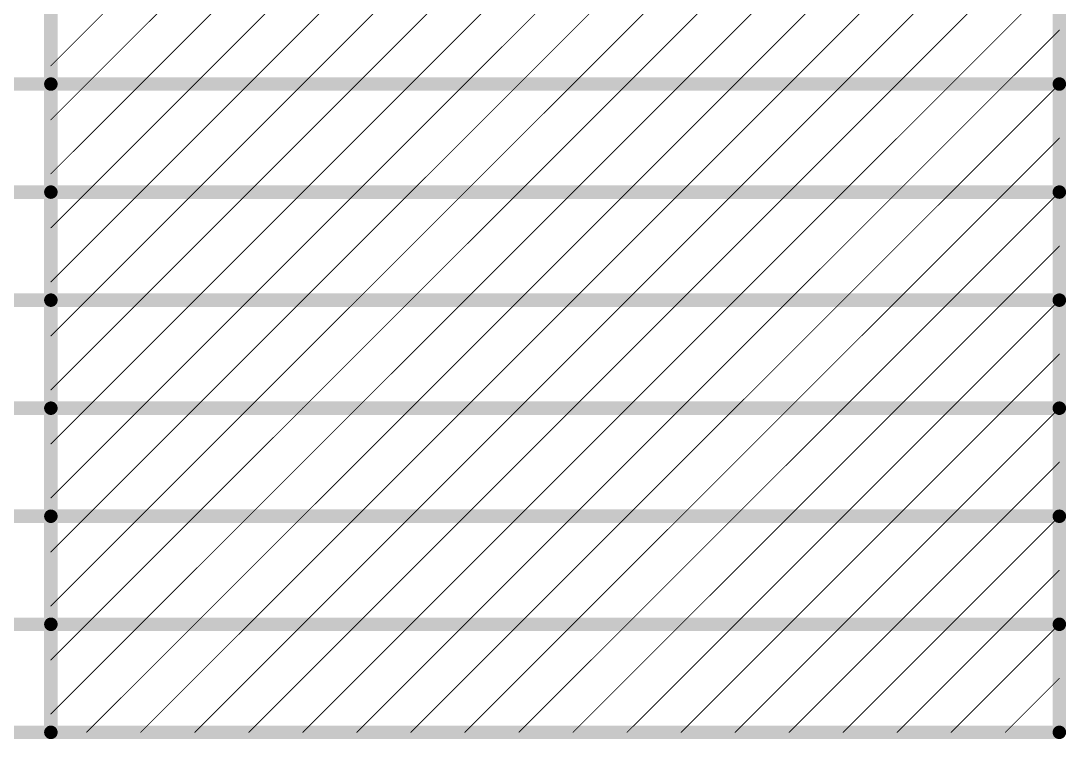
# Model space of a CAD drawing. Header units: inches. Extents: x -5 to 501, y -9 to 81.
# Drawn here: x 215.03 to 244.51, y -1.87 to 18.39 of the extents above; entities that cross this region are included whole.
import ezdxf

# ---------------------------------------------------------------- set-up
doc = ezdxf.new("R2010")
doc.units = ezdxf.units.IN
doc.layers.add('Fabrication', color=76, linetype='Continuous')

msp = doc.modelspace()

# ---------------------------------------------------------------- linework, layer by layer
at = {"layer": 'Fabrication'}
for points in [[(215.88, -1.676, 0.381, 0.381, 0), (215.88, 34.9, 0.381, 0.381, 0)], [(244.32, -1.676, 0.381, 0.381, 0), (244.32, 34.9, 0.381, 0.381, 0)], [(215.88, 17.128, 0.0254, 0.0254, 0), (218.412, 19.66, 0.0254, 0.0254, 0)], [(216.888, 16.612, 0.0254, 0.0254, 0), (219.936, 19.66, 0.0254, 0.0254, 0)], [(218.412, 16.612, 0.0254, 0.0254, 0), (221.46, 19.66, 0.0254, 0.0254, 0)], [(219.936, 16.612, 0.0254, 0.0254, 0), (222.984, 19.66, 0.0254, 0.0254, 0)], [(221.46, 16.612, 0.0254, 0.0254, 0), (224.508, 19.66, 0.0254, 0.0254, 0)], [(222.984, 16.612, 0.0254, 0.0254, 0), (226.032, 19.66, 0.0254, 0.0254, 0)], [(224.508, 16.612, 0.0254, 0.0254, 0), (227.556, 19.66, 0.0254, 0.0254, 0)], [(226.032, 16.612, 0.0254, 0.0254, 0), (229.08, 19.66, 0.0254, 0.0254, 0)], [(227.556, 16.612, 0.0254, 0.0254, 0), (230.604, 19.66, 0.0254, 0.0254, 0)], [(229.08, 16.612, 0.0254, 0.0254, 0), (232.128, 19.66, 0.0254, 0.0254, 0)], [(230.604, 16.612, 0.0254, 0.0254, 0), (233.652, 19.66, 0.0254, 0.0254, 0)], [(232.128, 16.612, 0.0254, 0.0254, 0), (235.176, 19.66, 0.0254, 0.0254, 0)], [(233.652, 16.612, 0.0254, 0.0254, 0), (236.7, 19.66, 0.0254, 0.0254, 0)], [(235.176, 16.612, 0.0254, 0.0254, 0), (238.224, 19.66, 0.0254, 0.0254, 0)], [(236.7, 16.612, 0.0254, 0.0254, 0), (239.748, 19.66, 0.0254, 0.0254, 0)], [(238.224, 16.612, 0.0254, 0.0254, 0), (241.272, 19.66, 0.0254, 0.0254, 0)], [(239.748, 16.612, 0.0254, 0.0254, 0), (242.796, 19.66, 0.0254, 0.0254, 0)], [(241.272, 16.612, 0.0254, 0.0254, 0), (244.32, 19.66, 0.0254, 0.0254, 0)], [(242.796, 16.612, 0.0254, 0.0254, 0), (244.32, 18.136, 0.0254, 0.0254, 0)], [(201.405, 16.612, 0.381, 0.381, 0), (215.88, 16.612, 0.381, 0.381, 0)], [(215.88, 16.612, 0.381, 0.381, 0), (244.32, 16.612, 0.381, 0.381, 0)], [(215.88, 15.604, 0.0254, 0.0254, 0), (216.888, 16.612, 0.0254, 0.0254, 0)], [(215.88, 14.08, 0.0254, 0.0254, 0), (218.412, 16.612, 0.0254, 0.0254, 0)], [(216.888, 13.564, 0.0254, 0.0254, 0), (219.936, 16.612, 0.0254, 0.0254, 0)], [(218.412, 13.564, 0.0254, 0.0254, 0), (221.46, 16.612, 0.0254, 0.0254, 0)], [(219.936, 13.564, 0.0254, 0.0254, 0), (222.984, 16.612, 0.0254, 0.0254, 0)], [(221.46, 13.564, 0.0254, 0.0254, 0), (224.508, 16.612, 0.0254, 0.0254, 0)], [(222.984, 13.564, 0.0254, 0.0254, 0), (226.032, 16.612, 0.0254, 0.0254, 0)], [(224.508, 13.564, 0.0254, 0.0254, 0), (227.556, 16.612, 0.0254, 0.0254, 0)], [(226.032, 13.564, 0.0254, 0.0254, 0), (229.08, 16.612, 0.0254, 0.0254, 0)], [(227.556, 13.564, 0.0254, 0.0254, 0), (230.604, 16.612, 0.0254, 0.0254, 0)], [(229.08, 13.564, 0.0254, 0.0254, 0), (232.128, 16.612, 0.0254, 0.0254, 0)], [(230.604, 13.564, 0.0254, 0.0254, 0), (233.652, 16.612, 0.0254, 0.0254, 0)], [(232.128, 13.564, 0.0254, 0.0254, 0), (235.176, 16.612, 0.0254, 0.0254, 0)], [(233.652, 13.564, 0.0254, 0.0254, 0), (236.7, 16.612, 0.0254, 0.0254, 0)], [(235.176, 13.564, 0.0254, 0.0254, 0), (238.224, 16.612, 0.0254, 0.0254, 0)], [(236.7, 13.564, 0.0254, 0.0254, 0), (239.748, 16.612, 0.0254, 0.0254, 0)], [(238.224, 13.564, 0.0254, 0.0254, 0), (241.272, 16.612, 0.0254, 0.0254, 0)], [(239.748, 13.564, 0.0254, 0.0254, 0), (242.796, 16.612, 0.0254, 0.0254, 0)], [(241.272, 13.564, 0.0254, 0.0254, 0), (244.32, 16.612, 0.0254, 0.0254, 0)], [(242.796, 13.564, 0.0254, 0.0254, 0), (244.32, 15.088, 0.0254, 0.0254, 0)], [(201.405, 13.564, 0.381, 0.381, 0), (215.88, 13.564, 0.381, 0.381, 0)], [(215.88, 13.564, 0.381, 0.381, 0), (244.32, 13.564, 0.381, 0.381, 0)], [(215.88, 12.556, 0.0254, 0.0254, 0), (216.888, 13.564, 0.0254, 0.0254, 0)], [(215.88, 11.032, 0.0254, 0.0254, 0), (218.412, 13.564, 0.0254, 0.0254, 0)], [(216.888, 10.516, 0.0254, 0.0254, 0), (219.936, 13.564, 0.0254, 0.0254, 0)], [(218.412, 10.516, 0.0254, 0.0254, 0), (221.46, 13.564, 0.0254, 0.0254, 0)], [(219.936, 10.516, 0.0254, 0.0254, 0), (222.984, 13.564, 0.0254, 0.0254, 0)], [(221.46, 10.516, 0.0254, 0.0254, 0), (224.508, 13.564, 0.0254, 0.0254, 0)], [(222.984, 10.516, 0.0254, 0.0254, 0), (226.032, 13.564, 0.0254, 0.0254, 0)], [(224.508, 10.516, 0.0254, 0.0254, 0), (227.556, 13.564, 0.0254, 0.0254, 0)], [(226.032, 10.516, 0.0254, 0.0254, 0), (229.08, 13.564, 0.0254, 0.0254, 0)], [(227.556, 10.516, 0.0254, 0.0254, 0), (230.604, 13.564, 0.0254, 0.0254, 0)], [(229.08, 10.516, 0.0254, 0.0254, 0), (232.128, 13.564, 0.0254, 0.0254, 0)], [(230.604, 10.516, 0.0254, 0.0254, 0), (233.652, 13.564, 0.0254, 0.0254, 0)], [(232.128, 10.516, 0.0254, 0.0254, 0), (235.176, 13.564, 0.0254, 0.0254, 0)], [(233.652, 10.516, 0.0254, 0.0254, 0), (236.7, 13.564, 0.0254, 0.0254, 0)], [(235.176, 10.516, 0.0254, 0.0254, 0), (238.224, 13.564, 0.0254, 0.0254, 0)], [(236.7, 10.516, 0.0254, 0.0254, 0), (239.748, 13.564, 0.0254, 0.0254, 0)], [(238.224, 10.516, 0.0254, 0.0254, 0), (241.272, 13.564, 0.0254, 0.0254, 0)], [(239.748, 10.516, 0.0254, 0.0254, 0), (242.796, 13.564, 0.0254, 0.0254, 0)], [(241.272, 10.516, 0.0254, 0.0254, 0), (244.32, 13.564, 0.0254, 0.0254, 0)], [(242.796, 10.516, 0.0254, 0.0254, 0), (244.32, 12.04, 0.0254, 0.0254, 0)], [(201.405, 10.516, 0.381, 0.381, 0), (215.88, 10.516, 0.381, 0.381, 0)], [(215.88, 10.516, 0.381, 0.381, 0), (244.32, 10.516, 0.381, 0.381, 0)], [(215.88, 9.508, 0.0254, 0.0254, 0), (216.888, 10.516, 0.0254, 0.0254, 0)], [(215.88, 7.984, 0.0254, 0.0254, 0), (218.412, 10.516, 0.0254, 0.0254, 0)], [(216.888, 7.468, 0.0254, 0.0254, 0), (219.936, 10.516, 0.0254, 0.0254, 0)], [(218.412, 7.468, 0.0254, 0.0254, 0), (221.46, 10.516, 0.0254, 0.0254, 0)], [(219.936, 7.468, 0.0254, 0.0254, 0), (222.984, 10.516, 0.0254, 0.0254, 0)], [(221.46, 7.468, 0.0254, 0.0254, 0), (224.508, 10.516, 0.0254, 0.0254, 0)], [(222.984, 7.468, 0.0254, 0.0254, 0), (226.032, 10.516, 0.0254, 0.0254, 0)], [(224.508, 7.468, 0.0254, 0.0254, 0), (227.556, 10.516, 0.0254, 0.0254, 0)], [(226.032, 7.468, 0.0254, 0.0254, 0), (229.08, 10.516, 0.0254, 0.0254, 0)], [(227.556, 7.468, 0.0254, 0.0254, 0), (230.604, 10.516, 0.0254, 0.0254, 0)], [(229.08, 7.468, 0.0254, 0.0254, 0), (232.128, 10.516, 0.0254, 0.0254, 0)], [(230.604, 7.468, 0.0254, 0.0254, 0), (233.652, 10.516, 0.0254, 0.0254, 0)], [(232.128, 7.468, 0.0254, 0.0254, 0), (235.176, 10.516, 0.0254, 0.0254, 0)], [(233.652, 7.468, 0.0254, 0.0254, 0), (236.7, 10.516, 0.0254, 0.0254, 0)], [(235.176, 7.468, 0.0254, 0.0254, 0), (238.224, 10.516, 0.0254, 0.0254, 0)], [(236.7, 7.468, 0.0254, 0.0254, 0), (239.748, 10.516, 0.0254, 0.0254, 0)], [(238.224, 7.468, 0.0254, 0.0254, 0), (241.272, 10.516, 0.0254, 0.0254, 0)], [(239.748, 7.468, 0.0254, 0.0254, 0), (242.796, 10.516, 0.0254, 0.0254, 0)], [(241.272, 7.468, 0.0254, 0.0254, 0), (244.32, 10.516, 0.0254, 0.0254, 0)], [(242.796, 7.468, 0.0254, 0.0254, 0), (244.32, 8.992, 0.0254, 0.0254, 0)], [(201.405, 7.468, 0.381, 0.381, 0), (215.88, 7.468, 0.381, 0.381, 0)], [(215.88, 7.468, 0.381, 0.381, 0), (244.32, 7.468, 0.381, 0.381, 0)], [(215.88, 6.46, 0.0254, 0.0254, 0), (216.888, 7.468, 0.0254, 0.0254, 0)], [(215.88, 4.936, 0.0254, 0.0254, 0), (218.412, 7.468, 0.0254, 0.0254, 0)], [(216.888, 4.42, 0.0254, 0.0254, 0), (219.936, 7.468, 0.0254, 0.0254, 0)], [(218.412, 4.42, 0.0254, 0.0254, 0), (221.46, 7.468, 0.0254, 0.0254, 0)], [(219.936, 4.42, 0.0254, 0.0254, 0), (222.984, 7.468, 0.0254, 0.0254, 0)], [(221.46, 4.42, 0.0254, 0.0254, 0), (224.508, 7.468, 0.0254, 0.0254, 0)], [(222.984, 4.42, 0.0254, 0.0254, 0), (226.032, 7.468, 0.0254, 0.0254, 0)], [(224.508, 4.42, 0.0254, 0.0254, 0), (227.556, 7.468, 0.0254, 0.0254, 0)], [(226.032, 4.42, 0.0254, 0.0254, 0), (229.08, 7.468, 0.0254, 0.0254, 0)], [(227.556, 4.42, 0.0254, 0.0254, 0), (230.604, 7.468, 0.0254, 0.0254, 0)], [(229.08, 4.42, 0.0254, 0.0254, 0), (232.128, 7.468, 0.0254, 0.0254, 0)], [(230.604, 4.42, 0.0254, 0.0254, 0), (233.652, 7.468, 0.0254, 0.0254, 0)], [(232.128, 4.42, 0.0254, 0.0254, 0), (235.176, 7.468, 0.0254, 0.0254, 0)], [(233.652, 4.42, 0.0254, 0.0254, 0), (236.7, 7.468, 0.0254, 0.0254, 0)], [(235.176, 4.42, 0.0254, 0.0254, 0), (238.224, 7.468, 0.0254, 0.0254, 0)], [(236.7, 4.42, 0.0254, 0.0254, 0), (239.748, 7.468, 0.0254, 0.0254, 0)], [(238.224, 4.42, 0.0254, 0.0254, 0), (241.272, 7.468, 0.0254, 0.0254, 0)], [(239.748, 4.42, 0.0254, 0.0254, 0), (242.796, 7.468, 0.0254, 0.0254, 0)], [(241.272, 4.42, 0.0254, 0.0254, 0), (244.32, 7.468, 0.0254, 0.0254, 0)], [(242.796, 4.42, 0.0254, 0.0254, 0), (244.32, 5.944, 0.0254, 0.0254, 0)], [(201.405, 4.42, 0.381, 0.381, 0), (215.88, 4.42, 0.381, 0.381, 0)], [(215.88, 4.42, 0.381, 0.381, 0), (244.32, 4.42, 0.381, 0.381, 0)], [(215.88, 3.412, 0.0254, 0.0254, 0), (216.888, 4.42, 0.0254, 0.0254, 0)], [(215.88, 1.888, 0.0254, 0.0254, 0), (218.412, 4.42, 0.0254, 0.0254, 0)], [(216.888, 1.372, 0.0254, 0.0254, 0), (219.936, 4.42, 0.0254, 0.0254, 0)], [(218.412, 1.372, 0.0254, 0.0254, 0), (221.46, 4.42, 0.0254, 0.0254, 0)], [(219.936, 1.372, 0.0254, 0.0254, 0), (222.984, 4.42, 0.0254, 0.0254, 0)], [(221.46, 1.372, 0.0254, 0.0254, 0), (224.508, 4.42, 0.0254, 0.0254, 0)], [(222.984, 1.372, 0.0254, 0.0254, 0), (226.032, 4.42, 0.0254, 0.0254, 0)], [(224.508, 1.372, 0.0254, 0.0254, 0), (227.556, 4.42, 0.0254, 0.0254, 0)], [(226.032, 1.372, 0.0254, 0.0254, 0), (229.08, 4.42, 0.0254, 0.0254, 0)], [(227.556, 1.372, 0.0254, 0.0254, 0), (230.604, 4.42, 0.0254, 0.0254, 0)], [(229.08, 1.372, 0.0254, 0.0254, 0), (232.128, 4.42, 0.0254, 0.0254, 0)], [(230.604, 1.372, 0.0254, 0.0254, 0), (233.652, 4.42, 0.0254, 0.0254, 0)], [(232.128, 1.372, 0.0254, 0.0254, 0), (235.176, 4.42, 0.0254, 0.0254, 0)], [(233.652, 1.372, 0.0254, 0.0254, 0), (236.7, 4.42, 0.0254, 0.0254, 0)], [(235.176, 1.372, 0.0254, 0.0254, 0), (238.224, 4.42, 0.0254, 0.0254, 0)], [(236.7, 1.372, 0.0254, 0.0254, 0), (239.748, 4.42, 0.0254, 0.0254, 0)], [(238.224, 1.372, 0.0254, 0.0254, 0), (241.272, 4.42, 0.0254, 0.0254, 0)], [(239.748, 1.372, 0.0254, 0.0254, 0), (242.796, 4.42, 0.0254, 0.0254, 0)], [(241.272, 1.372, 0.0254, 0.0254, 0), (244.32, 4.42, 0.0254, 0.0254, 0)], [(242.796, 1.372, 0.0254, 0.0254, 0), (244.32, 2.896, 0.0254, 0.0254, 0)], [(201.405, 1.372, 0.381, 0.381, 0), (215.88, 1.372, 0.381, 0.381, 0)], [(215.88, 1.372, 0.381, 0.381, 0), (244.32, 1.372, 0.381, 0.381, 0)], [(215.88, 0.364, 0.0254, 0.0254, 0), (216.888, 1.372, 0.0254, 0.0254, 0)], [(215.88, -1.16, 0.0254, 0.0254, 0), (218.412, 1.372, 0.0254, 0.0254, 0)], [(216.888, -1.676, 0.0254, 0.0254, 0), (219.936, 1.372, 0.0254, 0.0254, 0)], [(218.412, -1.676, 0.0254, 0.0254, 0), (221.46, 1.372, 0.0254, 0.0254, 0)], [(219.936, -1.676, 0.0254, 0.0254, 0), (222.984, 1.372, 0.0254, 0.0254, 0)], [(221.46, -1.676, 0.0254, 0.0254, 0), (224.508, 1.372, 0.0254, 0.0254, 0)], [(222.984, -1.676, 0.0254, 0.0254, 0), (226.032, 1.372, 0.0254, 0.0254, 0)], [(224.508, -1.676, 0.0254, 0.0254, 0), (227.556, 1.372, 0.0254, 0.0254, 0)], [(226.032, -1.676, 0.0254, 0.0254, 0), (229.08, 1.372, 0.0254, 0.0254, 0)], [(227.556, -1.676, 0.0254, 0.0254, 0), (230.604, 1.372, 0.0254, 0.0254, 0)], [(229.08, -1.676, 0.0254, 0.0254, 0), (232.128, 1.372, 0.0254, 0.0254, 0)], [(230.604, -1.676, 0.0254, 0.0254, 0), (233.652, 1.372, 0.0254, 0.0254, 0)], [(232.128, -1.676, 0.0254, 0.0254, 0), (235.176, 1.372, 0.0254, 0.0254, 0)], [(233.652, -1.676, 0.0254, 0.0254, 0), (236.7, 1.372, 0.0254, 0.0254, 0)], [(235.176, -1.676, 0.0254, 0.0254, 0), (238.224, 1.372, 0.0254, 0.0254, 0)], [(236.7, -1.676, 0.0254, 0.0254, 0), (239.748, 1.372, 0.0254, 0.0254, 0)], [(238.224, -1.676, 0.0254, 0.0254, 0), (241.272, 1.372, 0.0254, 0.0254, 0)], [(239.748, -1.676, 0.0254, 0.0254, 0), (242.796, 1.372, 0.0254, 0.0254, 0)], [(241.272, -1.676, 0.0254, 0.0254, 0), (244.32, 1.372, 0.0254, 0.0254, 0)], [(242.796, -1.676, 0.0254, 0.0254, 0), (244.32, -0.152, 0.0254, 0.0254, 0)], [(201.405, -1.676, 0.381, 0.381, 0), (215.88, -1.676, 0.381, 0.381, 0)], [(215.88, -1.676, 0.381, 0.381, 0), (244.32, -1.676, 0.381, 0.381, 0)]]:
    msp.add_lwpolyline(points, format="xyseb", dxfattribs=at)
for points in [[(244.313, 18.136, 0.0127, 0.0127, 1), (244.326, 18.136, 0.0127, 0.0127, 1)], [(215.874, 17.128, 0.0127, 0.0127, 1), (215.886, 17.128, 0.0127, 0.0127, 1)], [(215.785, 16.612, 0.191, 0.191, 1), (215.975, 16.612, 0.191, 0.191, 1)], [(215.785, 16.612, 0.191, 0.191, 1), (215.975, 16.612, 0.191, 0.191, 1)], [(244.225, 16.612, 0.191, 0.191, 1), (244.415, 16.612, 0.191, 0.191, 1)], [(216.881, 16.612, 0.0127, 0.0127, 1), (216.894, 16.612, 0.0127, 0.0127, 1)], [(216.881, 16.612, 0.0127, 0.0127, 1), (216.894, 16.612, 0.0127, 0.0127, 1)], [(218.405, 16.612, 0.0127, 0.0127, 1), (218.418, 16.612, 0.0127, 0.0127, 1)], [(218.405, 16.612, 0.0127, 0.0127, 1), (218.418, 16.612, 0.0127, 0.0127, 1)], [(219.929, 16.612, 0.0127, 0.0127, 1), (219.942, 16.612, 0.0127, 0.0127, 1)], [(219.929, 16.612, 0.0127, 0.0127, 1), (219.942, 16.612, 0.0127, 0.0127, 1)], [(221.453, 16.612, 0.0127, 0.0127, 1), (221.466, 16.612, 0.0127, 0.0127, 1)], [(221.453, 16.612, 0.0127, 0.0127, 1), (221.466, 16.612, 0.0127, 0.0127, 1)], [(222.977, 16.612, 0.0127, 0.0127, 1), (222.99, 16.612, 0.0127, 0.0127, 1)], [(222.977, 16.612, 0.0127, 0.0127, 1), (222.99, 16.612, 0.0127, 0.0127, 1)], [(224.501, 16.612, 0.0127, 0.0127, 1), (224.514, 16.612, 0.0127, 0.0127, 1)], [(224.501, 16.612, 0.0127, 0.0127, 1), (224.514, 16.612, 0.0127, 0.0127, 1)], [(226.025, 16.612, 0.0127, 0.0127, 1), (226.038, 16.612, 0.0127, 0.0127, 1)], [(226.025, 16.612, 0.0127, 0.0127, 1), (226.038, 16.612, 0.0127, 0.0127, 1)], [(227.549, 16.612, 0.0127, 0.0127, 1), (227.562, 16.612, 0.0127, 0.0127, 1)], [(227.549, 16.612, 0.0127, 0.0127, 1), (227.562, 16.612, 0.0127, 0.0127, 1)], [(229.073, 16.612, 0.0127, 0.0127, 1), (229.086, 16.612, 0.0127, 0.0127, 1)], [(229.073, 16.612, 0.0127, 0.0127, 1), (229.086, 16.612, 0.0127, 0.0127, 1)], [(230.597, 16.612, 0.0127, 0.0127, 1), (230.61, 16.612, 0.0127, 0.0127, 1)], [(230.597, 16.612, 0.0127, 0.0127, 1), (230.61, 16.612, 0.0127, 0.0127, 1)], [(232.121, 16.612, 0.0127, 0.0127, 1), (232.134, 16.612, 0.0127, 0.0127, 1)], [(232.121, 16.612, 0.0127, 0.0127, 1), (232.134, 16.612, 0.0127, 0.0127, 1)], [(233.645, 16.612, 0.0127, 0.0127, 1), (233.658, 16.612, 0.0127, 0.0127, 1)], [(233.645, 16.612, 0.0127, 0.0127, 1), (233.658, 16.612, 0.0127, 0.0127, 1)], [(235.169, 16.612, 0.0127, 0.0127, 1), (235.182, 16.612, 0.0127, 0.0127, 1)], [(235.169, 16.612, 0.0127, 0.0127, 1), (235.182, 16.612, 0.0127, 0.0127, 1)], [(236.693, 16.612, 0.0127, 0.0127, 1), (236.706, 16.612, 0.0127, 0.0127, 1)], [(236.693, 16.612, 0.0127, 0.0127, 1), (236.706, 16.612, 0.0127, 0.0127, 1)], [(238.217, 16.612, 0.0127, 0.0127, 1), (238.23, 16.612, 0.0127, 0.0127, 1)], [(238.217, 16.612, 0.0127, 0.0127, 1), (238.23, 16.612, 0.0127, 0.0127, 1)], [(239.741, 16.612, 0.0127, 0.0127, 1), (239.754, 16.612, 0.0127, 0.0127, 1)], [(239.741, 16.612, 0.0127, 0.0127, 1), (239.754, 16.612, 0.0127, 0.0127, 1)], [(241.265, 16.612, 0.0127, 0.0127, 1), (241.278, 16.612, 0.0127, 0.0127, 1)], [(241.265, 16.612, 0.0127, 0.0127, 1), (241.278, 16.612, 0.0127, 0.0127, 1)], [(242.789, 16.612, 0.0127, 0.0127, 1), (242.802, 16.612, 0.0127, 0.0127, 1)], [(242.789, 16.612, 0.0127, 0.0127, 1), (242.802, 16.612, 0.0127, 0.0127, 1)], [(244.313, 16.612, 0.0127, 0.0127, 1), (244.326, 16.612, 0.0127, 0.0127, 1)], [(215.874, 15.604, 0.0127, 0.0127, 1), (215.886, 15.604, 0.0127, 0.0127, 1)], [(244.313, 15.088, 0.0127, 0.0127, 1), (244.326, 15.088, 0.0127, 0.0127, 1)], [(215.874, 14.08, 0.0127, 0.0127, 1), (215.886, 14.08, 0.0127, 0.0127, 1)], [(215.785, 13.564, 0.191, 0.191, 1), (215.975, 13.564, 0.191, 0.191, 1)], [(215.785, 13.564, 0.191, 0.191, 1), (215.975, 13.564, 0.191, 0.191, 1)], [(216.881, 13.564, 0.0127, 0.0127, 1), (216.894, 13.564, 0.0127, 0.0127, 1)], [(216.881, 13.564, 0.0127, 0.0127, 1), (216.894, 13.564, 0.0127, 0.0127, 1)], [(218.405, 13.564, 0.0127, 0.0127, 1), (218.418, 13.564, 0.0127, 0.0127, 1)], [(218.405, 13.564, 0.0127, 0.0127, 1), (218.418, 13.564, 0.0127, 0.0127, 1)], [(219.929, 13.564, 0.0127, 0.0127, 1), (219.942, 13.564, 0.0127, 0.0127, 1)], [(219.929, 13.564, 0.0127, 0.0127, 1), (219.942, 13.564, 0.0127, 0.0127, 1)], [(221.453, 13.564, 0.0127, 0.0127, 1), (221.466, 13.564, 0.0127, 0.0127, 1)], [(221.453, 13.564, 0.0127, 0.0127, 1), (221.466, 13.564, 0.0127, 0.0127, 1)], [(222.977, 13.564, 0.0127, 0.0127, 1), (222.99, 13.564, 0.0127, 0.0127, 1)], [(222.977, 13.564, 0.0127, 0.0127, 1), (222.99, 13.564, 0.0127, 0.0127, 1)], [(224.501, 13.564, 0.0127, 0.0127, 1), (224.514, 13.564, 0.0127, 0.0127, 1)], [(224.501, 13.564, 0.0127, 0.0127, 1), (224.514, 13.564, 0.0127, 0.0127, 1)], [(226.025, 13.564, 0.0127, 0.0127, 1), (226.038, 13.564, 0.0127, 0.0127, 1)], [(226.025, 13.564, 0.0127, 0.0127, 1), (226.038, 13.564, 0.0127, 0.0127, 1)], [(227.549, 13.564, 0.0127, 0.0127, 1), (227.562, 13.564, 0.0127, 0.0127, 1)], [(227.549, 13.564, 0.0127, 0.0127, 1), (227.562, 13.564, 0.0127, 0.0127, 1)], [(229.073, 13.564, 0.0127, 0.0127, 1), (229.086, 13.564, 0.0127, 0.0127, 1)], [(229.073, 13.564, 0.0127, 0.0127, 1), (229.086, 13.564, 0.0127, 0.0127, 1)], [(230.597, 13.564, 0.0127, 0.0127, 1), (230.61, 13.564, 0.0127, 0.0127, 1)], [(230.597, 13.564, 0.0127, 0.0127, 1), (230.61, 13.564, 0.0127, 0.0127, 1)], [(232.121, 13.564, 0.0127, 0.0127, 1), (232.134, 13.564, 0.0127, 0.0127, 1)], [(232.121, 13.564, 0.0127, 0.0127, 1), (232.134, 13.564, 0.0127, 0.0127, 1)], [(233.645, 13.564, 0.0127, 0.0127, 1), (233.658, 13.564, 0.0127, 0.0127, 1)], [(233.645, 13.564, 0.0127, 0.0127, 1), (233.658, 13.564, 0.0127, 0.0127, 1)], [(235.169, 13.564, 0.0127, 0.0127, 1), (235.182, 13.564, 0.0127, 0.0127, 1)], [(235.169, 13.564, 0.0127, 0.0127, 1), (235.182, 13.564, 0.0127, 0.0127, 1)], [(236.693, 13.564, 0.0127, 0.0127, 1), (236.706, 13.564, 0.0127, 0.0127, 1)], [(236.693, 13.564, 0.0127, 0.0127, 1), (236.706, 13.564, 0.0127, 0.0127, 1)], [(238.217, 13.564, 0.0127, 0.0127, 1), (238.23, 13.564, 0.0127, 0.0127, 1)], [(238.217, 13.564, 0.0127, 0.0127, 1), (238.23, 13.564, 0.0127, 0.0127, 1)], [(239.741, 13.564, 0.0127, 0.0127, 1), (239.754, 13.564, 0.0127, 0.0127, 1)], [(239.741, 13.564, 0.0127, 0.0127, 1), (239.754, 13.564, 0.0127, 0.0127, 1)], [(241.265, 13.564, 0.0127, 0.0127, 1), (241.278, 13.564, 0.0127, 0.0127, 1)], [(241.265, 13.564, 0.0127, 0.0127, 1), (241.278, 13.564, 0.0127, 0.0127, 1)], [(242.789, 13.564, 0.0127, 0.0127, 1), (242.802, 13.564, 0.0127, 0.0127, 1)], [(242.789, 13.564, 0.0127, 0.0127, 1), (242.802, 13.564, 0.0127, 0.0127, 1)], [(244.225, 13.564, 0.191, 0.191, 1), (244.415, 13.564, 0.191, 0.191, 1)], [(244.313, 13.564, 0.0127, 0.0127, 1), (244.326, 13.564, 0.0127, 0.0127, 1)], [(215.874, 12.556, 0.0127, 0.0127, 1), (215.886, 12.556, 0.0127, 0.0127, 1)], [(244.313, 12.04, 0.0127, 0.0127, 1), (244.326, 12.04, 0.0127, 0.0127, 1)], [(215.874, 11.032, 0.0127, 0.0127, 1), (215.886, 11.032, 0.0127, 0.0127, 1)], [(215.785, 10.516, 0.191, 0.191, 1), (215.975, 10.516, 0.191, 0.191, 1)], [(215.785, 10.516, 0.191, 0.191, 1), (215.975, 10.516, 0.191, 0.191, 1)], [(244.225, 10.516, 0.191, 0.191, 1), (244.415, 10.516, 0.191, 0.191, 1)], [(216.881, 10.516, 0.0127, 0.0127, 1), (216.894, 10.516, 0.0127, 0.0127, 1)], [(216.881, 10.516, 0.0127, 0.0127, 1), (216.894, 10.516, 0.0127, 0.0127, 1)], [(218.405, 10.516, 0.0127, 0.0127, 1), (218.418, 10.516, 0.0127, 0.0127, 1)], [(218.405, 10.516, 0.0127, 0.0127, 1), (218.418, 10.516, 0.0127, 0.0127, 1)], [(219.929, 10.516, 0.0127, 0.0127, 1), (219.942, 10.516, 0.0127, 0.0127, 1)], [(219.929, 10.516, 0.0127, 0.0127, 1), (219.942, 10.516, 0.0127, 0.0127, 1)], [(221.453, 10.516, 0.0127, 0.0127, 1), (221.466, 10.516, 0.0127, 0.0127, 1)], [(221.453, 10.516, 0.0127, 0.0127, 1), (221.466, 10.516, 0.0127, 0.0127, 1)], [(222.977, 10.516, 0.0127, 0.0127, 1), (222.99, 10.516, 0.0127, 0.0127, 1)], [(222.977, 10.516, 0.0127, 0.0127, 1), (222.99, 10.516, 0.0127, 0.0127, 1)], [(224.501, 10.516, 0.0127, 0.0127, 1), (224.514, 10.516, 0.0127, 0.0127, 1)], [(224.501, 10.516, 0.0127, 0.0127, 1), (224.514, 10.516, 0.0127, 0.0127, 1)], [(226.025, 10.516, 0.0127, 0.0127, 1), (226.038, 10.516, 0.0127, 0.0127, 1)], [(226.025, 10.516, 0.0127, 0.0127, 1), (226.038, 10.516, 0.0127, 0.0127, 1)], [(227.549, 10.516, 0.0127, 0.0127, 1), (227.562, 10.516, 0.0127, 0.0127, 1)], [(227.549, 10.516, 0.0127, 0.0127, 1), (227.562, 10.516, 0.0127, 0.0127, 1)], [(229.073, 10.516, 0.0127, 0.0127, 1), (229.086, 10.516, 0.0127, 0.0127, 1)], [(229.073, 10.516, 0.0127, 0.0127, 1), (229.086, 10.516, 0.0127, 0.0127, 1)], [(230.597, 10.516, 0.0127, 0.0127, 1), (230.61, 10.516, 0.0127, 0.0127, 1)], [(230.597, 10.516, 0.0127, 0.0127, 1), (230.61, 10.516, 0.0127, 0.0127, 1)], [(232.121, 10.516, 0.0127, 0.0127, 1), (232.134, 10.516, 0.0127, 0.0127, 1)], [(232.121, 10.516, 0.0127, 0.0127, 1), (232.134, 10.516, 0.0127, 0.0127, 1)], [(233.645, 10.516, 0.0127, 0.0127, 1), (233.658, 10.516, 0.0127, 0.0127, 1)], [(233.645, 10.516, 0.0127, 0.0127, 1), (233.658, 10.516, 0.0127, 0.0127, 1)], [(235.169, 10.516, 0.0127, 0.0127, 1), (235.182, 10.516, 0.0127, 0.0127, 1)], [(235.169, 10.516, 0.0127, 0.0127, 1), (235.182, 10.516, 0.0127, 0.0127, 1)], [(236.693, 10.516, 0.0127, 0.0127, 1), (236.706, 10.516, 0.0127, 0.0127, 1)], [(236.693, 10.516, 0.0127, 0.0127, 1), (236.706, 10.516, 0.0127, 0.0127, 1)], [(238.217, 10.516, 0.0127, 0.0127, 1), (238.23, 10.516, 0.0127, 0.0127, 1)], [(238.217, 10.516, 0.0127, 0.0127, 1), (238.23, 10.516, 0.0127, 0.0127, 1)], [(239.741, 10.516, 0.0127, 0.0127, 1), (239.754, 10.516, 0.0127, 0.0127, 1)], [(239.741, 10.516, 0.0127, 0.0127, 1), (239.754, 10.516, 0.0127, 0.0127, 1)], [(241.265, 10.516, 0.0127, 0.0127, 1), (241.278, 10.516, 0.0127, 0.0127, 1)], [(241.265, 10.516, 0.0127, 0.0127, 1), (241.278, 10.516, 0.0127, 0.0127, 1)], [(242.789, 10.516, 0.0127, 0.0127, 1), (242.802, 10.516, 0.0127, 0.0127, 1)], [(242.789, 10.516, 0.0127, 0.0127, 1), (242.802, 10.516, 0.0127, 0.0127, 1)], [(244.313, 10.516, 0.0127, 0.0127, 1), (244.326, 10.516, 0.0127, 0.0127, 1)], [(215.874, 9.508, 0.0127, 0.0127, 1), (215.886, 9.508, 0.0127, 0.0127, 1)], [(244.313, 8.992, 0.0127, 0.0127, 1), (244.326, 8.992, 0.0127, 0.0127, 1)], [(215.874, 7.984, 0.0127, 0.0127, 1), (215.886, 7.984, 0.0127, 0.0127, 1)], [(215.785, 7.468, 0.191, 0.191, 1), (215.975, 7.468, 0.191, 0.191, 1)], [(215.785, 7.468, 0.191, 0.191, 1), (215.975, 7.468, 0.191, 0.191, 1)], [(216.881, 7.468, 0.0127, 0.0127, 1), (216.894, 7.468, 0.0127, 0.0127, 1)], [(216.881, 7.468, 0.0127, 0.0127, 1), (216.894, 7.468, 0.0127, 0.0127, 1)], [(218.405, 7.468, 0.0127, 0.0127, 1), (218.418, 7.468, 0.0127, 0.0127, 1)], [(218.405, 7.468, 0.0127, 0.0127, 1), (218.418, 7.468, 0.0127, 0.0127, 1)], [(219.929, 7.468, 0.0127, 0.0127, 1), (219.942, 7.468, 0.0127, 0.0127, 1)], [(219.929, 7.468, 0.0127, 0.0127, 1), (219.942, 7.468, 0.0127, 0.0127, 1)], [(221.453, 7.468, 0.0127, 0.0127, 1), (221.466, 7.468, 0.0127, 0.0127, 1)], [(221.453, 7.468, 0.0127, 0.0127, 1), (221.466, 7.468, 0.0127, 0.0127, 1)], [(222.977, 7.468, 0.0127, 0.0127, 1), (222.99, 7.468, 0.0127, 0.0127, 1)], [(222.977, 7.468, 0.0127, 0.0127, 1), (222.99, 7.468, 0.0127, 0.0127, 1)], [(224.501, 7.468, 0.0127, 0.0127, 1), (224.514, 7.468, 0.0127, 0.0127, 1)], [(224.501, 7.468, 0.0127, 0.0127, 1), (224.514, 7.468, 0.0127, 0.0127, 1)], [(226.025, 7.468, 0.0127, 0.0127, 1), (226.038, 7.468, 0.0127, 0.0127, 1)], [(226.025, 7.468, 0.0127, 0.0127, 1), (226.038, 7.468, 0.0127, 0.0127, 1)], [(227.549, 7.468, 0.0127, 0.0127, 1), (227.562, 7.468, 0.0127, 0.0127, 1)], [(227.549, 7.468, 0.0127, 0.0127, 1), (227.562, 7.468, 0.0127, 0.0127, 1)], [(229.073, 7.468, 0.0127, 0.0127, 1), (229.086, 7.468, 0.0127, 0.0127, 1)], [(229.073, 7.468, 0.0127, 0.0127, 1), (229.086, 7.468, 0.0127, 0.0127, 1)], [(230.597, 7.468, 0.0127, 0.0127, 1), (230.61, 7.468, 0.0127, 0.0127, 1)], [(230.597, 7.468, 0.0127, 0.0127, 1), (230.61, 7.468, 0.0127, 0.0127, 1)], [(232.121, 7.468, 0.0127, 0.0127, 1), (232.134, 7.468, 0.0127, 0.0127, 1)], [(232.121, 7.468, 0.0127, 0.0127, 1), (232.134, 7.468, 0.0127, 0.0127, 1)], [(233.645, 7.468, 0.0127, 0.0127, 1), (233.658, 7.468, 0.0127, 0.0127, 1)], [(233.645, 7.468, 0.0127, 0.0127, 1), (233.658, 7.468, 0.0127, 0.0127, 1)], [(235.169, 7.468, 0.0127, 0.0127, 1), (235.182, 7.468, 0.0127, 0.0127, 1)], [(235.169, 7.468, 0.0127, 0.0127, 1), (235.182, 7.468, 0.0127, 0.0127, 1)], [(236.693, 7.468, 0.0127, 0.0127, 1), (236.706, 7.468, 0.0127, 0.0127, 1)], [(236.693, 7.468, 0.0127, 0.0127, 1), (236.706, 7.468, 0.0127, 0.0127, 1)], [(238.217, 7.468, 0.0127, 0.0127, 1), (238.23, 7.468, 0.0127, 0.0127, 1)], [(238.217, 7.468, 0.0127, 0.0127, 1), (238.23, 7.468, 0.0127, 0.0127, 1)], [(239.741, 7.468, 0.0127, 0.0127, 1), (239.754, 7.468, 0.0127, 0.0127, 1)], [(239.741, 7.468, 0.0127, 0.0127, 1), (239.754, 7.468, 0.0127, 0.0127, 1)], [(241.265, 7.468, 0.0127, 0.0127, 1), (241.278, 7.468, 0.0127, 0.0127, 1)], [(241.265, 7.468, 0.0127, 0.0127, 1), (241.278, 7.468, 0.0127, 0.0127, 1)], [(242.789, 7.468, 0.0127, 0.0127, 1), (242.802, 7.468, 0.0127, 0.0127, 1)], [(242.789, 7.468, 0.0127, 0.0127, 1), (242.802, 7.468, 0.0127, 0.0127, 1)], [(244.225, 7.468, 0.191, 0.191, 1), (244.415, 7.468, 0.191, 0.191, 1)], [(244.313, 7.468, 0.0127, 0.0127, 1), (244.326, 7.468, 0.0127, 0.0127, 1)], [(215.874, 6.46, 0.0127, 0.0127, 1), (215.886, 6.46, 0.0127, 0.0127, 1)], [(244.313, 5.944, 0.0127, 0.0127, 1), (244.326, 5.944, 0.0127, 0.0127, 1)], [(215.874, 4.936, 0.0127, 0.0127, 1), (215.886, 4.936, 0.0127, 0.0127, 1)], [(215.785, 4.42, 0.191, 0.191, 1), (215.975, 4.42, 0.191, 0.191, 1)], [(215.785, 4.42, 0.191, 0.191, 1), (215.975, 4.42, 0.191, 0.191, 1)], [(216.881, 4.42, 0.0127, 0.0127, 1), (216.894, 4.42, 0.0127, 0.0127, 1)], [(216.881, 4.42, 0.0127, 0.0127, 1), (216.894, 4.42, 0.0127, 0.0127, 1)], [(218.405, 4.42, 0.0127, 0.0127, 1), (218.418, 4.42, 0.0127, 0.0127, 1)], [(218.405, 4.42, 0.0127, 0.0127, 1), (218.418, 4.42, 0.0127, 0.0127, 1)], [(219.929, 4.42, 0.0127, 0.0127, 1), (219.942, 4.42, 0.0127, 0.0127, 1)], [(219.929, 4.42, 0.0127, 0.0127, 1), (219.942, 4.42, 0.0127, 0.0127, 1)], [(221.453, 4.42, 0.0127, 0.0127, 1), (221.466, 4.42, 0.0127, 0.0127, 1)], [(221.453, 4.42, 0.0127, 0.0127, 1), (221.466, 4.42, 0.0127, 0.0127, 1)], [(222.977, 4.42, 0.0127, 0.0127, 1), (222.99, 4.42, 0.0127, 0.0127, 1)], [(222.977, 4.42, 0.0127, 0.0127, 1), (222.99, 4.42, 0.0127, 0.0127, 1)], [(224.501, 4.42, 0.0127, 0.0127, 1), (224.514, 4.42, 0.0127, 0.0127, 1)], [(224.501, 4.42, 0.0127, 0.0127, 1), (224.514, 4.42, 0.0127, 0.0127, 1)], [(226.025, 4.42, 0.0127, 0.0127, 1), (226.038, 4.42, 0.0127, 0.0127, 1)], [(226.025, 4.42, 0.0127, 0.0127, 1), (226.038, 4.42, 0.0127, 0.0127, 1)], [(227.549, 4.42, 0.0127, 0.0127, 1), (227.562, 4.42, 0.0127, 0.0127, 1)], [(227.549, 4.42, 0.0127, 0.0127, 1), (227.562, 4.42, 0.0127, 0.0127, 1)], [(229.073, 4.42, 0.0127, 0.0127, 1), (229.086, 4.42, 0.0127, 0.0127, 1)], [(229.073, 4.42, 0.0127, 0.0127, 1), (229.086, 4.42, 0.0127, 0.0127, 1)], [(230.597, 4.42, 0.0127, 0.0127, 1), (230.61, 4.42, 0.0127, 0.0127, 1)], [(230.597, 4.42, 0.0127, 0.0127, 1), (230.61, 4.42, 0.0127, 0.0127, 1)], [(232.121, 4.42, 0.0127, 0.0127, 1), (232.134, 4.42, 0.0127, 0.0127, 1)], [(232.121, 4.42, 0.0127, 0.0127, 1), (232.134, 4.42, 0.0127, 0.0127, 1)], [(233.645, 4.42, 0.0127, 0.0127, 1), (233.658, 4.42, 0.0127, 0.0127, 1)], [(233.645, 4.42, 0.0127, 0.0127, 1), (233.658, 4.42, 0.0127, 0.0127, 1)], [(235.169, 4.42, 0.0127, 0.0127, 1), (235.182, 4.42, 0.0127, 0.0127, 1)], [(235.169, 4.42, 0.0127, 0.0127, 1), (235.182, 4.42, 0.0127, 0.0127, 1)], [(236.693, 4.42, 0.0127, 0.0127, 1), (236.706, 4.42, 0.0127, 0.0127, 1)], [(236.693, 4.42, 0.0127, 0.0127, 1), (236.706, 4.42, 0.0127, 0.0127, 1)], [(238.217, 4.42, 0.0127, 0.0127, 1), (238.23, 4.42, 0.0127, 0.0127, 1)], [(238.217, 4.42, 0.0127, 0.0127, 1), (238.23, 4.42, 0.0127, 0.0127, 1)], [(239.741, 4.42, 0.0127, 0.0127, 1), (239.754, 4.42, 0.0127, 0.0127, 1)], [(239.741, 4.42, 0.0127, 0.0127, 1), (239.754, 4.42, 0.0127, 0.0127, 1)], [(241.265, 4.42, 0.0127, 0.0127, 1), (241.278, 4.42, 0.0127, 0.0127, 1)], [(241.265, 4.42, 0.0127, 0.0127, 1), (241.278, 4.42, 0.0127, 0.0127, 1)], [(242.789, 4.42, 0.0127, 0.0127, 1), (242.802, 4.42, 0.0127, 0.0127, 1)], [(242.789, 4.42, 0.0127, 0.0127, 1), (242.802, 4.42, 0.0127, 0.0127, 1)], [(244.225, 4.42, 0.191, 0.191, 1), (244.415, 4.42, 0.191, 0.191, 1)], [(244.313, 4.42, 0.0127, 0.0127, 1), (244.326, 4.42, 0.0127, 0.0127, 1)], [(215.874, 3.412, 0.0127, 0.0127, 1), (215.886, 3.412, 0.0127, 0.0127, 1)], [(244.313, 2.896, 0.0127, 0.0127, 1), (244.326, 2.896, 0.0127, 0.0127, 1)], [(215.874, 1.888, 0.0127, 0.0127, 1), (215.886, 1.888, 0.0127, 0.0127, 1)], [(215.785, 1.372, 0.191, 0.191, 1), (215.975, 1.372, 0.191, 0.191, 1)], [(215.785, 1.372, 0.191, 0.191, 1), (215.975, 1.372, 0.191, 0.191, 1)], [(244.225, 1.372, 0.191, 0.191, 1), (244.415, 1.372, 0.191, 0.191, 1)], [(216.881, 1.372, 0.0127, 0.0127, 1), (216.894, 1.372, 0.0127, 0.0127, 1)], [(216.881, 1.372, 0.0127, 0.0127, 1), (216.894, 1.372, 0.0127, 0.0127, 1)], [(218.405, 1.372, 0.0127, 0.0127, 1), (218.418, 1.372, 0.0127, 0.0127, 1)], [(218.405, 1.372, 0.0127, 0.0127, 1), (218.418, 1.372, 0.0127, 0.0127, 1)], [(219.929, 1.372, 0.0127, 0.0127, 1), (219.942, 1.372, 0.0127, 0.0127, 1)], [(219.929, 1.372, 0.0127, 0.0127, 1), (219.942, 1.372, 0.0127, 0.0127, 1)], [(221.453, 1.372, 0.0127, 0.0127, 1), (221.466, 1.372, 0.0127, 0.0127, 1)], [(221.453, 1.372, 0.0127, 0.0127, 1), (221.466, 1.372, 0.0127, 0.0127, 1)], [(222.977, 1.372, 0.0127, 0.0127, 1), (222.99, 1.372, 0.0127, 0.0127, 1)], [(222.977, 1.372, 0.0127, 0.0127, 1), (222.99, 1.372, 0.0127, 0.0127, 1)], [(224.501, 1.372, 0.0127, 0.0127, 1), (224.514, 1.372, 0.0127, 0.0127, 1)], [(224.501, 1.372, 0.0127, 0.0127, 1), (224.514, 1.372, 0.0127, 0.0127, 1)], [(226.025, 1.372, 0.0127, 0.0127, 1), (226.038, 1.372, 0.0127, 0.0127, 1)], [(226.025, 1.372, 0.0127, 0.0127, 1), (226.038, 1.372, 0.0127, 0.0127, 1)], [(227.549, 1.372, 0.0127, 0.0127, 1), (227.562, 1.372, 0.0127, 0.0127, 1)], [(227.549, 1.372, 0.0127, 0.0127, 1), (227.562, 1.372, 0.0127, 0.0127, 1)], [(229.073, 1.372, 0.0127, 0.0127, 1), (229.086, 1.372, 0.0127, 0.0127, 1)], [(229.073, 1.372, 0.0127, 0.0127, 1), (229.086, 1.372, 0.0127, 0.0127, 1)], [(230.597, 1.372, 0.0127, 0.0127, 1), (230.61, 1.372, 0.0127, 0.0127, 1)], [(230.597, 1.372, 0.0127, 0.0127, 1), (230.61, 1.372, 0.0127, 0.0127, 1)], [(232.121, 1.372, 0.0127, 0.0127, 1), (232.134, 1.372, 0.0127, 0.0127, 1)], [(232.121, 1.372, 0.0127, 0.0127, 1), (232.134, 1.372, 0.0127, 0.0127, 1)], [(233.645, 1.372, 0.0127, 0.0127, 1), (233.658, 1.372, 0.0127, 0.0127, 1)], [(233.645, 1.372, 0.0127, 0.0127, 1), (233.658, 1.372, 0.0127, 0.0127, 1)], [(235.169, 1.372, 0.0127, 0.0127, 1), (235.182, 1.372, 0.0127, 0.0127, 1)], [(235.169, 1.372, 0.0127, 0.0127, 1), (235.182, 1.372, 0.0127, 0.0127, 1)], [(236.693, 1.372, 0.0127, 0.0127, 1), (236.706, 1.372, 0.0127, 0.0127, 1)], [(236.693, 1.372, 0.0127, 0.0127, 1), (236.706, 1.372, 0.0127, 0.0127, 1)], [(238.217, 1.372, 0.0127, 0.0127, 1), (238.23, 1.372, 0.0127, 0.0127, 1)], [(238.217, 1.372, 0.0127, 0.0127, 1), (238.23, 1.372, 0.0127, 0.0127, 1)], [(239.741, 1.372, 0.0127, 0.0127, 1), (239.754, 1.372, 0.0127, 0.0127, 1)], [(239.741, 1.372, 0.0127, 0.0127, 1), (239.754, 1.372, 0.0127, 0.0127, 1)], [(241.265, 1.372, 0.0127, 0.0127, 1), (241.278, 1.372, 0.0127, 0.0127, 1)], [(241.265, 1.372, 0.0127, 0.0127, 1), (241.278, 1.372, 0.0127, 0.0127, 1)], [(242.789, 1.372, 0.0127, 0.0127, 1), (242.802, 1.372, 0.0127, 0.0127, 1)], [(242.789, 1.372, 0.0127, 0.0127, 1), (242.802, 1.372, 0.0127, 0.0127, 1)], [(244.313, 1.372, 0.0127, 0.0127, 1), (244.326, 1.372, 0.0127, 0.0127, 1)], [(215.874, 0.364, 0.0127, 0.0127, 1), (215.886, 0.364, 0.0127, 0.0127, 1)], [(244.313, -0.152, 0.0127, 0.0127, 1), (244.326, -0.152, 0.0127, 0.0127, 1)], [(215.874, -1.16, 0.0127, 0.0127, 1), (215.886, -1.16, 0.0127, 0.0127, 1)], [(215.785, -1.676, 0.191, 0.191, 1), (215.975, -1.676, 0.191, 0.191, 1)], [(215.785, -1.676, 0.191, 0.191, 1), (215.975, -1.676, 0.191, 0.191, 1)], [(215.785, -1.676, 0.191, 0.191, 1), (215.975, -1.676, 0.191, 0.191, 1)], [(216.881, -1.676, 0.0127, 0.0127, 1), (216.894, -1.676, 0.0127, 0.0127, 1)], [(218.405, -1.676, 0.0127, 0.0127, 1), (218.418, -1.676, 0.0127, 0.0127, 1)], [(219.929, -1.676, 0.0127, 0.0127, 1), (219.942, -1.676, 0.0127, 0.0127, 1)], [(221.453, -1.676, 0.0127, 0.0127, 1), (221.466, -1.676, 0.0127, 0.0127, 1)], [(222.977, -1.676, 0.0127, 0.0127, 1), (222.99, -1.676, 0.0127, 0.0127, 1)], [(224.501, -1.676, 0.0127, 0.0127, 1), (224.514, -1.676, 0.0127, 0.0127, 1)], [(226.025, -1.676, 0.0127, 0.0127, 1), (226.038, -1.676, 0.0127, 0.0127, 1)], [(227.549, -1.676, 0.0127, 0.0127, 1), (227.562, -1.676, 0.0127, 0.0127, 1)], [(229.073, -1.676, 0.0127, 0.0127, 1), (229.086, -1.676, 0.0127, 0.0127, 1)], [(230.597, -1.676, 0.0127, 0.0127, 1), (230.61, -1.676, 0.0127, 0.0127, 1)], [(232.121, -1.676, 0.0127, 0.0127, 1), (232.134, -1.676, 0.0127, 0.0127, 1)], [(233.645, -1.676, 0.0127, 0.0127, 1), (233.658, -1.676, 0.0127, 0.0127, 1)], [(235.169, -1.676, 0.0127, 0.0127, 1), (235.182, -1.676, 0.0127, 0.0127, 1)], [(236.693, -1.676, 0.0127, 0.0127, 1), (236.706, -1.676, 0.0127, 0.0127, 1)], [(238.217, -1.676, 0.0127, 0.0127, 1), (238.23, -1.676, 0.0127, 0.0127, 1)], [(239.741, -1.676, 0.0127, 0.0127, 1), (239.754, -1.676, 0.0127, 0.0127, 1)], [(241.265, -1.676, 0.0127, 0.0127, 1), (241.278, -1.676, 0.0127, 0.0127, 1)], [(242.789, -1.676, 0.0127, 0.0127, 1), (242.802, -1.676, 0.0127, 0.0127, 1)], [(244.225, -1.676, 0.191, 0.191, 1), (244.415, -1.676, 0.191, 0.191, 1)], [(244.225, -1.676, 0.191, 0.191, 1), (244.415, -1.676, 0.191, 0.191, 1)]]:
    msp.add_lwpolyline(points, format="xyseb", close=True, dxfattribs=at)

doc.saveas('drawing.dxf')
